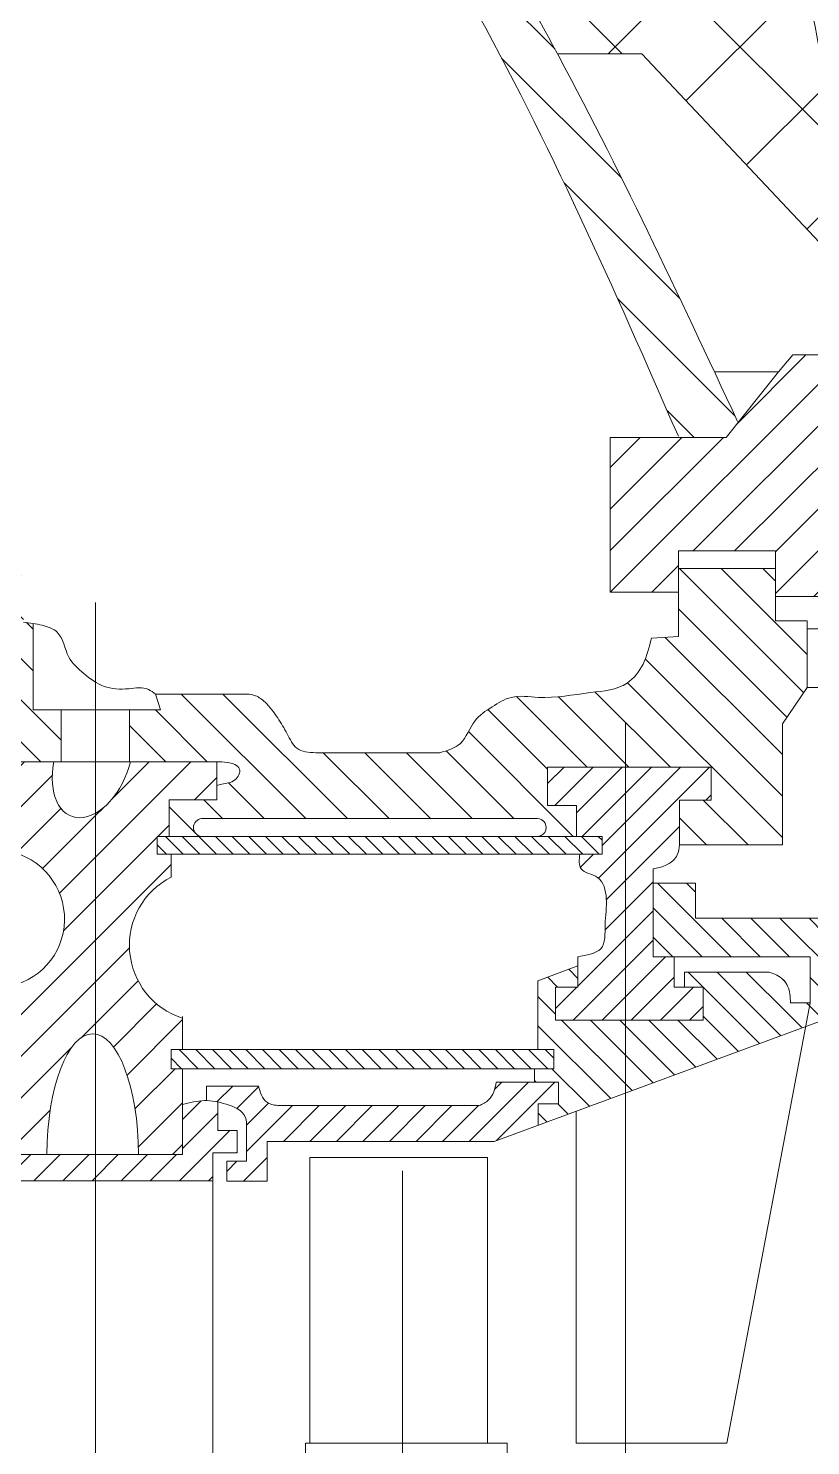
# Model space of a CAD drawing. Extents: x 0 to 420, y 0 to 297.
# Drawn here: x 196.75 to 206.75, y 206.93 to 225.08 of the extents above; entities that cross this region are included whole.
import ezdxf

# ---------------------------------------------------------------- set-up
doc = ezdxf.new("R2010")
doc.units = 0
doc.layers.get('0').update_dxf_attribs({"linetype": 'CONTINUOUS'})
pattern_1 = [(45, (-22278.84894499822, -14110.31309145952), (-0.2661162916776361, 0.266116291677636), [])]
pattern_2 = [(45, (-22278.84894499822, -14110.31309145952), (-0.1862814041743453, 0.1862814041743452), [])]
pattern_3 = [(135, (-22278.84894499822, -14110.31309145952), (-0.2661162916776361, -0.266116291677636), [])]
pattern_4 = [(135, (-22278.84894499822, -14110.31309145952), (-0.1862814041743454, -0.1862814041743451), [])]
pattern_5 = [(135, (-22278.84894499822, -14110.31309145952), (-0.1064465166710545, -0.1064465166710544), [])]

msp = doc.modelspace()

# ---------------------------------------------------------------- hatches: boundary and pattern name
at = {"lineweight": 0, "ltscale": 0.0007}
h = msp.add_hatch(dxfattribs=at)
h.set_pattern_fill('ANSI31', color=256, scale=0.17780091442155, angle=90, style=0)
h.set_pattern_definition([(135, (-22278.84894499822, -14110.31309145952), (-0.3991744375164543, -0.3991744375164539), [])])
edge = h.paths.add_edge_path()
edge.add_spline(control_points=[(205.5221335191965, 220.6778547719574), (204.8624074268671, 222.0901395928672), (203.6409993962477, 224.6587108267442), (201.4221865059074, 228.3592019372255), (198.9500422940407, 231.6609850664737), (195.6359060579598, 233.9923133584897), (192.486817290446, 235.138536203318), (190.5187138928867, 235.4445000766517), (189.7255463377278, 235.5678069200243)], knot_values=[0, 0, 0, 0, 0.0394116144397009, 0.07194053550463, 0.1092122998421962, 0.1428096829397149, 0.172874101123178, 0.1931697804338542, 0.1931697804338542, 0.1931697804338542, 0.1931697804338542], degree=3, periodic=0)
edge.add_line((189.7255463377407, 235.5678069200243), (186.8270464430812, 235.5678069200226))
edge.add_line((186.8270464430777, 235.5678069200223), (186.8270464430777, 234.8954384562427))
edge.add_line((186.8270464430777, 234.8954384562421), (190.0912147840007, 234.8954384562421))
edge.add_spline(control_points=[(190.0912147840142, 234.8954384562402), (190.3376907381801, 234.8518402524795), (191.4987393101251, 234.6464667409553), (194.1211283741214, 233.9472438982253), (197.3703948797969, 231.9575139427694), (200.2697622034728, 228.8886310484301), (202.8530067696299, 224.8968396577272), (204.2367127349538, 221.7363162475138), (205.0613791243729, 219.8526953810185)], knot_values=[0, 0, 0, 0, 0.0063362016953734, 0.0298472845141704, 0.068279229320375, 0.1008335283613333, 0.1360633846671188, 0.1880326541992186, 0.1880326541992186, 0.1880326541992186, 0.1880326541992186], degree=3, periodic=0)
edge.add_line((205.0677000830921, 219.8383548352867), (205.6722837651899, 219.8383548352818))
edge.add_line((205.6722837651889, 219.8383548352826), (205.8246473564619, 220.0290900983449))
edge.add_spline(control_points=[(205.8187040331227, 220.0418444204321), (205.7199177897989, 220.2538863692899), (205.6211315464838, 220.4659283181458), (205.5221335191965, 220.6778547719574)], knot_values=[0.1931697804338542, 0.1931697804338542, 0.1931697804338542, 0.1931697804338542, 0.1990838592113571, 0.1990838592113571, 0.1990838592113571, 0.1990838592113571], degree=3, periodic=0)
h = msp.add_hatch(dxfattribs=at)
h.set_pattern_fill('ANSI37', color=256, scale=0.3556018288431, style=0)
h.set_pattern_definition([(45, (-22278.84894499822, -14110.31309145952), (-0.7983488750329087, 0.7983488750329079), []), (135, (-22278.84894499822, -14110.31309145952), (-0.7983488750329087, -0.7983488750329079), [])])
edge = h.paths.add_edge_path()
edge.add_spline(control_points=[(207.0988679994607, 222.0870156284949), (207.0430023879331, 223.3894856511184), (206.9222628383364, 225.6169016822982), (205.4384542408886, 228.7018090105884), (204.3872910139259, 231.3401664099877), (202.6861967817271, 233.3750992455254), (201.6673822020032, 234.394501432968), (201.1513683807689, 234.9108128684205)], knot_values=[0, 0, 0, 0, 0.0325371009338241, 0.0558074828819014, 0.0858720184390901, 0.1038919056041721, 0.1223853360082364, 0.1223853360082364, 0.1223853360082364, 0.1223853360082364], degree=3, periodic=0)
edge.add_line((201.1513683807689, 234.9108128684162), (201.1513683807689, 235.5678069200243))
edge.add_line((201.1513683807689, 235.5678069200243), (189.7255463377268, 235.567806920026))
edge.add_spline(control_points=[(189.7255463377278, 235.5678069200243), (190.5187138928867, 235.4445000766517), (192.486817290446, 235.138536203318), (195.6359060579598, 233.9923133584897), (198.9500422940407, 231.6609850664737), (201.4221865059074, 228.3592019372255), (202.8626101799012, 225.9568925653344), (203.4933253900219, 224.7888621127372), (203.5138738315514, 224.7506771774634)], knot_values=[0, 0, 0, 0, 0.0202956793106762, 0.0503600974941394, 0.083957480591658, 0.1212292449292243, 0.1537581659941533, 0.1548566460277282, 0.1548566460277282, 0.1548566460277282, 0.1548566460277282], degree=3, periodic=0)
edge.add_line((203.5138738315601, 224.7506771774634), (204.5952412412743, 224.750677177465))
edge.add_line((204.5952412412757, 224.7506771774634), (207.0988679994564, 222.0870156285156))
h = msp.add_hatch(dxfattribs=at)
h.set_pattern_fill('ANSI31', color=256, scale=0.1185339429477, style=0)
h.set_pattern_definition(pattern_1)
h.paths.add_polyline_path([(206.3022520803467, 218.3850141835606), (206.3022520803467, 218.1616921331636), (206.3022520803467, 217.8031807952242), (208.2937651361785, 217.8031807952242), (208.2937651361785, 220.4271121996727), (207.8060473140322, 220.4271121996727), (207.8060473140322, 220.8940579208089), (206.5257891847281, 220.8940579208089), (206.3428950783469, 220.6778547719667), (205.6722837651932, 219.8383548352847), (204.1888100305078, 219.8383548352847), (204.1888100305078, 217.8571624486799), (205.0626369490428, 217.8571624486799), (205.062636949043, 218.3850141835606)])
h = msp.add_hatch(dxfattribs=at)
h.set_pattern_fill('ANSI31', color=256, scale=0.1185339429477, angle=90, style=0)
h.set_pattern_definition(pattern_3)
edge = h.paths.add_edge_path()
edge.add_spline(control_points=[(196.8072745910837, 217.4557615735956), (196.7657967059698, 217.462382461821), (196.7246588594167, 217.4675954250928), (196.6835210128605, 217.472808388364)], knot_values=[0.0164223147131656, 0.0164223147131656, 0.0164223147131656, 0.0164223147131656, 0.0174883821772564, 0.0174883821772564, 0.0174883821772564, 0.0174883821772564], degree=3, periodic=0)
edge.add_line((196.6835210128605, 217.472808388364), (196.5945502250602, 219.0161495858247))
edge.add_line((196.5945502250602, 219.0161495858247), (195.4971862021405, 219.0161495858247))
edge.add_line((195.4971862021405, 219.0161495858247), (195.4971862021405, 217.412292760838))
edge.add_line((195.4971862021405, 217.4122927608381), (195.2533269833787, 217.4122927608381))
edge.add_line((195.2533269833787, 217.4122927608381), (195.2533269833787, 214.6715244477627))
edge.add_line((195.2533269833787, 214.6715244477626), (196.4929421146827, 214.6715244477626))
edge.add_line((196.4929421146826, 214.6715244477626), (196.4929421146826, 215.1790741780629))
edge.add_line((196.4929421146826, 215.1790741780629), (196.0661894049136, 215.1790741780629))
edge.add_line((196.0661894049136, 215.1790741780629), (196.0661894049136, 215.6866239083612))
edge.add_line((196.0661894049136, 215.6866239083612), (197.1635534278367, 215.6866239083612))
edge.add_line((197.1635534278367, 215.6866239083612), (197.1635534278367, 216.3502124705132))
edge.add_line((197.1635534278367, 216.3502124705132), (196.8072745910837, 216.3502124705132))
edge.add_line((196.8072745910837, 216.3502124705132), (196.8072745910837, 217.4557615735956))
h = msp.add_hatch(dxfattribs=at)
h.set_pattern_fill('ANSI31', color=256, scale=0.1185339429477, angle=90, style=0)
h.set_pattern_definition(pattern_3)
edge = h.paths.add_edge_path()
edge.add_spline(control_points=[(200.4232552806958, 215.8007123596797), (200.3324249081984, 215.8072001259783), (200.162214292832, 215.8193578069838), (200.0575219519072, 216.0563302391489), (199.9339637349397, 216.2538545102452), (199.8091193323316, 216.4307290305016), (199.6331442195779, 216.560282327352), (199.5050226115294, 216.5550510833315), (199.4274987527769, 216.5518857607226)], knot_values=[0, 0, 0, 0, 0.002120489518856, 0.0039736688950425, 0.0059715794152482, 0.0081658062032614, 0.0094017152582867, 0.0112953259493999, 0.0112953259493999, 0.0112953259493999, 0.0112953259493999], degree=3, periodic=0)
edge.add_line((199.4274987527769, 216.5518857607226), (198.3707777278609, 216.5518857607192))
edge.add_line((198.3707777278631, 216.5518857607207), (198.4358652313427, 216.3502124705138))
edge.add_line((198.435865231342, 216.3502124705135), (198.0373803463701, 216.3502124705152))
edge.add_line((198.0373803463706, 216.3502124705155), (198.0373803463706, 215.6866239083604))
edge.add_line((198.0373803463706, 215.6866239083605), (199.155066483657, 215.686623908364))
edge.add_spline(control_points=[(199.1550664836659, 215.6866239083605), (199.1979017564359, 215.6866375277524), (199.2976931165559, 215.686669256214), (199.4970464117527, 215.6225502786227), (199.3926962748509, 215.4159513484926), (199.2546455395764, 215.4100844820963), (199.1762550451898, 215.3891047741167), (199.1550664836701, 215.3834340631935)], knot_values=[0, 0, 0, 0, 0.0011409661297411, 0.0026580561903629, 0.0039227622722183, 0.0054257873612136, 0.0059825332255191, 0.0059825332255191, 0.0059825332255191, 0.0059825332255191], degree=3, periodic=0)
edge.add_line((199.1550664836659, 215.3834340631892), (199.1550664836625, 215.1993761826432))
edge.add_line((199.1550664836614, 215.1993761826449), (198.5454196675144, 215.1993761826449))
edge.add_line((198.5454196675147, 215.1993761826449), (198.545419667518, 214.7309864935831))
edge.add_line((198.5454196675192, 214.7309864935831), (198.9601110448362, 214.7309864935831))
edge.add_arc((198.9718658014578, 214.8446025077575), 0.1142224714326978, 89.9999999949303, 264.09317240401435, ccw=False)
edge.add_arc((198.9718658014404, 214.8446025077575), 0.1142224714326978, 89.99999998648069, 94.67795278924358)
edge.add_line((198.9625503877775, 214.9584444861677), (203.2558948903862, 214.9584444861677))
edge.add_arc((203.256620696311, 214.8445000837156), 0.1139467140559118, -85.00275690853982, 90.36495916471421, ccw=False)
edge.add_line((203.2665463448708, 214.7309864935831), (203.7598704647312, 214.7309864935831))
edge.add_line((203.7598704647308, 214.7309864935831), (203.7598704647341, 215.1281089942528))
edge.add_line((203.7598704647349, 215.1281089942541), (203.3885368699305, 215.1281089942541))
edge.add_line((203.3885368699329, 215.1281089942541), (203.3885368699329, 215.6171229112842))
edge.add_line((203.3885368699329, 215.6171229112832), (205.4815087977926, 215.6171229112832))
edge.add_line((205.4815087977929, 215.6171229112832), (205.4815087977929, 215.1955592724727))
edge.add_line((205.4815087977929, 215.1955592724722), (205.0764173122463, 215.1955592724742))
edge.add_line((205.0764173122439, 215.1955592724745), (205.0764173122439, 214.6222323076497))
edge.add_line((205.0764173122439, 214.622232307649), (206.3929648004335, 214.622232307649))
edge.add_line((206.3929648004355, 214.622232307649), (206.3929648004355, 216.1735871065308))
edge.add_line((206.3929648004355, 216.1735871065309), (206.7086832911156, 216.6390433265102))
edge.add_line((206.7086832911114, 216.6390433265102), (206.7086832911083, 217.4917267504515))
edge.add_line((206.7086832911114, 217.491726750453), (206.3022520803457, 217.4917267504548))
edge.add_line((206.3022520803441, 217.491726750453), (206.3022520803474, 218.1616921331614))
edge.add_line((206.3022520803485, 218.1616921331612), (205.0626369490412, 218.1616921331644))
edge.add_line((205.0626369490422, 218.1616921331655), (205.0626369490422, 217.8571624486803))
edge.add_line((205.0626369490422, 217.85716244868), (205.0626369490454, 217.2887067046366))
edge.add_line((205.0626369490422, 217.2887067046362), (204.7171708506534, 217.2684050842897))
edge.add_spline(control_points=[(204.7171708506562, 217.2684050842899), (204.6896532618244, 217.155673543676), (204.6370396837706, 216.9401310501121), (204.3876830732833, 216.6148417888456), (203.8637277448358, 216.57455855948), (203.3853662138212, 216.4771175968507), (202.9373177212336, 216.554200704908), (202.6733096775824, 216.3863577697835), (202.4178928590112, 216.2207669415772), (202.319554820652, 215.8925152898686), (202.1067664410581, 215.829747142522), (202.0083365103882, 215.8007123596797)], knot_values=[0, 0, 0, 0, 0.002934733197414, 0.0056112043522078, 0.0096860548749756, 0.0153668869483141, 0.0182813830426056, 0.0205810600281211, 0.0230167499580526, 0.0258681520976538, 0.028322394154786, 0.028322394154786, 0.028322394154786, 0.028322394154786], degree=3, periodic=0)
edge.add_line((202.0083365103882, 215.8007123596797), (200.423255280689, 215.8007123596815))
h = msp.add_hatch(dxfattribs=at)
h.set_pattern_fill('ANSI31', color=256, scale=0.1185339429477, style=0)
h.set_pattern_definition(pattern_1)
edge = h.paths.add_edge_path()
edge.add_ellipse((197.5688129663092, 215.7160369739916), major_axis=(-0.2711394360876292, -0.7278476506421728), ratio=0.6061678507868549, start_angle=293.8231415403214, end_angle=383.40167314270457, ccw=False)
edge.add_line((197.0725145528832, 215.6866239083612), (196.0661894049136, 215.6866239083612))
edge.add_line((196.0661894049136, 215.6866239083612), (196.0661894049136, 215.1790741780629))
edge.add_line((196.0661894049136, 215.1790741780629), (196.4929421146826, 215.1790741780629))
edge.add_line((196.4929421146826, 215.1790741780629), (196.4929421146826, 214.6715244477627))
edge.add_line((196.4929421146826, 214.6715244477627), (196.4863809959977, 214.5413463974924))
edge.add_arc((196.326544120885, 213.6748210444166), 0.8811435831738856, -82.39213965861433, 79.54885352082869, ccw=False)
edge.add_line((196.443200810568, 212.8014338273587), (196.4575944108369, 212.6720184903197))
edge.add_line((196.4575944108369, 212.6720184903197), (196.4575944108369, 211.3778685780795))
edge.add_line((196.4575944108369, 211.3778685780795), (196.4575944108369, 210.6588962765343))
edge.add_line((196.4575944108369, 210.6588962765343), (196.9824903637289, 210.6588962765343))
edge.add_ellipse((197.5688129663092, 210.6460289008416), major_axis=(0, -1.55804385578237), ratio=0.3763325381992217, start_angle=178.6852920791057, end_angle=268.7427945070639, ccw=False)
edge.add_line((197.6045037833881, 212.2011836563617), (197.6045037833881, 215.0281686117389))
h = msp.add_hatch(dxfattribs=at)
h.set_pattern_fill('ANSI31', color=256, scale=0.1185339429477, style=0)
h.set_pattern_definition(pattern_1)
edge = h.paths.add_edge_path()
edge.add_line((198.5734099585842, 214.2106191464658), (198.5734099585842, 214.5035281167612))
edge.add_line((198.5734099585842, 214.5035281167609), (198.3933570344351, 214.5035281167625))
edge.add_line((198.3933570344387, 214.5035281167628), (198.3933570344387, 214.7309864935837))
edge.add_line((198.3933570344387, 214.7309864935831), (198.5454196675211, 214.7309864935812))
edge.add_line((198.5454196675192, 214.7309864935831), (198.5454196675192, 215.1993761826466))
edge.add_line((198.5454196675192, 215.1993761826449), (199.155066483666, 215.1993761826399))
edge.add_line((199.1550664836659, 215.1993761826403), (199.1550664836692, 215.686623908362))
edge.add_line((199.1550664836701, 215.6866239083624), (198.0519219581597, 215.6866239083624))
edge.add_ellipse((197.5688129663092, 215.7160369739937), major_axis=(-0.2711394360876292, -0.7278476506421728), ratio=0.6061678507868546, start_angle=383.40167314254836, end_angle=466.9474498379098, ccw=False)
edge.add_line((197.6045037833847, 215.0281686117407), (197.604503783388, 213.2865778172951))
edge.add_line((197.6045037833888, 213.286577817295), (198.0421940202442, 213.2488822685084))
edge.add_arc((199.0192580870619, 213.3367775074763), 0.9810095635078909, 117.0314095156254, 185.1404071077545, ccw=False)
h = msp.add_hatch(dxfattribs=at)
h.set_pattern_fill('ANSI31', color=256, scale=0.08297376006339, style=0)
h.set_pattern_definition(pattern_2)
edge = h.paths.add_edge_path()
edge.add_line((204.3841085825353, 215.6171229112832), (203.3885368699337, 215.6171229112832))
edge.add_line((203.3885368699337, 215.6171229112832), (203.3885368699337, 215.1281089942531))
edge.add_line((203.3885368699337, 215.1281089942531), (203.7598704647345, 215.1281089942531))
edge.add_line((203.7598704647345, 215.1281089942531), (203.7598704647345, 214.7309864935834))
edge.add_line((203.7598704647345, 214.7309864935834), (204.0852911835368, 214.7309864935834))
edge.add_line((204.0852911835369, 214.7309864935834), (204.0852911835369, 214.5035281167609))
edge.add_line((204.0852911835369, 214.5035281167609), (203.8016528298939, 214.5035281167609))
edge.add_spline(control_points=[(203.8016528298939, 214.5035281167609), (203.7931938694034, 214.4323251305733), (203.7738945980507, 214.2698742297688), (204.0863908777368, 214.2400670467511), (204.1617908270444, 213.9094092286947), (204.1115915896268, 213.6280557195172), (204.13981405512, 213.2348387978742), (203.8764183391686, 213.2160356315623), (203.7767490897672, 213.188914895597)], knot_values=[0, 0, 0, 0, 0.0015720201962993, 0.0035865925103007, 0.0060281450484552, 0.0088725811403581, 0.0115205127510601, 0.014134782678364, 0.014134782678364, 0.014134782678364, 0.014134782678364], degree=3, periodic=0)
edge.add_line((203.7767490897687, 213.1889148955997), (203.7767490897687, 212.8010763958945))
edge.add_line((203.7767490897687, 212.8010763958945), (203.489809260812, 212.8010763958945))
edge.add_line((203.489809260812, 212.8010763958945), (203.489809260812, 212.3795123570462))
edge.add_line((203.489809260812, 212.3795123570462), (204.3841085825353, 212.3795123570462))
edge.add_line((204.3841085825353, 212.3795123570462), (204.3841085825353, 215.617122911283))
edge = h.paths.add_edge_path()
edge.add_line((205.0764173122463, 215.1955592724727), (205.4815087977931, 215.1955592724727))
edge.add_line((205.4815087977931, 215.1955592724727), (205.4815087977931, 215.6171229112832))
edge.add_line((205.4815087977931, 215.6171229112832), (204.3841085825353, 215.6171229112832))
edge.add_line((204.3841085825353, 215.6171229112832), (204.3841085825353, 212.3795123570464))
edge.add_line((204.3841085825353, 212.3795123570462), (205.3802364069114, 212.3795123570462))
edge.add_line((205.3802364069114, 212.3795123570462), (205.3802364069114, 212.8010763958945))
edge.add_line((205.3802364069114, 212.8010763958945), (205.008902171436, 212.8010763958945))
edge.add_line((205.008902171436, 212.8010763958945), (205.008902171436, 213.1889148955968))
edge.add_line((205.008902171436, 213.1889148955968), (204.7388416081913, 213.1889148955968))
edge.add_line((204.738841608191, 213.1889148955968), (204.738841608191, 214.3149013015237))
edge.add_spline(control_points=[(204.7388416081887, 214.3149013015227), (204.7906345830384, 214.3257318096703), (204.8822639542678, 214.3448925675644), (204.9906087944294, 214.4089346822382), (205.0621616001284, 214.5028875172476), (205.0711014969963, 214.5777298056659), (205.0764173122439, 214.6222323076513)], knot_values=[0, 0, 0, 0, 0.0013324850204027, 0.0023573614945018, 0.003115193954133, 0.0042267851847366, 0.0042267851847366, 0.0042267851847366, 0.0042267851847366], degree=3, periodic=0)
edge.add_line((205.0764173122463, 214.6222323076564), (205.0764173122463, 215.1955592724727))
h = msp.add_hatch(dxfattribs=at)
h.set_pattern_fill('ANSI31', color=256, scale=0.04741357717908, angle=90, style=0)
h.set_pattern_definition(pattern_5)
h.paths.add_polyline_path([(198.3933570344393, 214.7309864935834), (198.3933570344393, 214.5035281167609), (204.0852911835369, 214.5035281167609), (204.0852911835369, 214.7309864935834), (203.2665463448662, 214.7309864935834, -0.0436368385015445), (203.2466950477476, 214.7309864935834)])
h = msp.add_hatch(dxfattribs=at)
h.set_pattern_fill('ANSI31', color=256, scale=0.08297376006339, angle=90, style=0)
h.set_pattern_definition(pattern_4)
h.paths.add_polyline_path([(206.7474197702029, 213.1889148955968), (206.7474197702029, 212.5987255612392), (206.4942378319953, 212.5987255612392), (206.4373656337374, 212.2037252836809), (207.2844205326965, 212.516366938012), (207.2844205326965, 212.8549214077454), (208.3902382995219, 212.8549214077454), (208.3902382995219, 213.2058272697874), (207.4154423697867, 213.2058272697874), (207.4154423697867, 213.5643206406432), (207.196400497882, 213.5643206406432), (207.196400497882, 213.3441717265089), (206.9322203954973, 213.3441717265089), (206.9322203954973, 213.6830592901676), (205.279876980188, 213.6830592901676), (205.2798769801882, 214.1322190976079), (204.738841608191, 214.1322190976094), (204.738841608191, 213.1889148955968)])
h = msp.add_hatch(dxfattribs=at)
h.set_pattern_fill('ANSI31', color=256, scale=0.1185339429477, style=0)
h.set_pattern_definition(pattern_1)
edge = h.paths.add_edge_path()
edge.add_arc((199.0192580870619, 213.3367775074763), 0.9810095635078903, 185.1404071077545, 252.07576680141722, ccw=False)
edge.add_line((198.0421940202461, 213.2488822685082), (197.6045037833908, 213.2865778172948))
edge.add_line((197.6045037833888, 213.286577817295), (197.6045037833888, 212.2011836563612))
edge.add_ellipse((197.5688129663092, 210.6460289008437), major_axis=(0, -1.55804385578237), ratio=0.3763325381992218, start_angle=91.25720549293612, end_angle=178.6852920791708, ccw=False)
edge.add_line((198.1551355688962, 210.6588962765327), (198.7173434997723, 210.6588962765362))
edge.add_line((198.7173434997723, 210.658896276537), (198.7173434997691, 211.7577843005862))
edge.add_line((198.717343499768, 211.7577843005857), (198.5722462861608, 211.7577843005857))
edge.add_line((198.5722462861582, 211.7577843005857), (198.5722462861615, 212.0014894298663))
edge.add_line((198.5722462861624, 212.001489429867), (198.7173434997663, 212.001489429867))
edge.add_line((198.717343499768, 212.001489429867), (198.717343499768, 212.403381907707))
h = msp.add_hatch(dxfattribs=at)
h.set_pattern_fill('ANSI31', color=256, scale=0.08297376006339, angle=90, style=0)
h.set_pattern_definition(pattern_4)
h.paths.add_polyline_path([(203.5291234538012, 211.5842053698027), (203.5291234538012, 211.3080063513635), (203.2689205142427, 211.3080063513635), (203.2689205142427, 211.0342757886925), (204.3841085825353, 211.4458833987654), (204.3841085825353, 212.3795123570462), (203.489809260812, 212.3795123570462), (203.489809260812, 212.8010763958945), (203.7767490897687, 212.8010763958945), (203.7767490897687, 213.0748006245209), (203.2649433514164, 212.8816301459646), (203.2649433514164, 212.0014894298655), (203.4673097405359, 212.0014894298655), (203.4673097405359, 211.7577843005852), (203.2201324246142, 211.7577843005852), (203.2201324246142, 211.5842053698027)])
edge = h.paths.add_edge_path()
edge.add_line((206.4373656337374, 212.2037252836809), (206.4942378319937, 212.5987255612259))
edge.add_spline(control_points=[(206.4942378319932, 212.59872556124), (206.4941555649972, 212.6372138798182), (206.4939307383701, 212.7423982102858), (206.4214805454233, 212.9209500608467), (206.2886611738887, 212.9702484801535), (206.2212115767679, 212.9952836725544)], knot_values=[0, 0, 0, 0, 0.6137178517909825, 1.677223212694124, 2.774565352423437, 2.774565352423437, 2.774565352423437, 2.774565352423437], degree=3, periodic=0)
edge.add_line((206.2212115767672, 212.9952836725546), (205.1393798051366, 212.9952836725546))
edge.add_line((205.1393798051365, 212.9952836725546), (205.1393798051365, 212.8010763958945))
edge.add_line((205.1393798051365, 212.8010763958945), (205.3802364069111, 212.8010763958945))
edge.add_line((205.3802364069114, 212.8010763958945), (205.3802364069114, 212.3795123570462))
edge.add_line((205.3802364069114, 212.3795123570462), (204.3841085825353, 212.3795123570462))
edge.add_line((204.3841085825353, 212.3795123570462), (204.3841085825353, 211.4458833987654))
edge.add_line((204.3841085825353, 211.4458833987654), (206.4373656337374, 212.2037252836809))
h = msp.add_hatch(dxfattribs=at)
h.set_pattern_fill('ANSI31', color=256, scale=0.04741357717908, angle=90, style=0)
h.set_pattern_definition(pattern_5)
h.paths.add_polyline_path([(203.4673097405359, 211.7577843005852), (203.4673097405359, 212.0014894298655), (198.5722462861653, 212.0014894298655), (198.5722462861617, 211.7577843005852)])
at = {"lineweight": 0}
h = msp.add_hatch(dxfattribs=at)
h.set_pattern_fill('ANSI31', color=256, scale=0.0756, style=0)
h.set_pattern_definition([(45, (-55.34396008155169, 175.7799266592022), (-0.169726840688207, 0.1697268406882069), [])])
edge = h.paths.add_edge_path()
edge.add_line((203.2689205142427, 211.0342757886925), (203.2689205142427, 211.3080063513635))
edge.add_line((203.2689205142427, 211.3080063513635), (203.5291234538015, 211.3080063513635))
edge.add_line((203.5291234538012, 211.3080063513635), (203.5291234538012, 211.5842053698027))
edge.add_line((203.5291234538012, 211.5842053698027), (203.2201324246142, 211.5842053698027))
edge.add_line((203.2201324246142, 211.5842053698027), (202.7322521437061, 211.5842053698027))
edge.add_spline(control_points=[(202.7322521437061, 211.5842053698031), (202.7242811256678, 211.5420850726822), (202.7087162390706, 211.4598374043162), (202.637310399122, 211.3423519396067), (202.5553580320562, 211.3046068041765), (202.51125530362, 211.2842942309431)], knot_values=[0, 0, 0, 0, 0.6795059101655668, 1.326860933373896, 2.081164642063543, 2.081164642063543, 2.081164642063543, 2.081164642063543], degree=3, periodic=0)
edge.add_line((202.5112553036164, 211.2842942309415), (199.9576847725245, 211.2842942309415))
edge.add_spline(control_points=[(199.9576847725109, 211.2842942309431), (199.9021941492249, 211.2898438391245), (199.8041580294924, 211.2996484154647), (199.7178529425495, 211.4166660934405), (199.7000292417327, 211.4959130712367), (199.6911336337062, 211.5354643439475)], knot_values=[0, 0, 0, 0, 0.8433072722918272, 1.489883656406075, 2.134107479651094, 2.134107479651094, 2.134107479651094, 2.134107479651094], degree=3, periodic=0)
edge.add_line((199.6911336337067, 211.5354643439467), (199.0243641010768, 211.5354643439467))
edge.add_line((199.0243641010768, 211.5354643439467), (199.0243641010768, 211.3488319727759))
edge.add_spline(control_points=[(199.0243641010768, 211.3488319727759), (199.0729230587028, 211.3480606865337), (199.1212758377354, 211.3416599413637), (199.1707283699617, 211.3309592054449)], knot_values=[1.651993952777269, 1.651993952777269, 1.651993952777269, 1.651993952777269, 2.446030947101434, 2.446030947101434, 2.446030947101434, 2.446030947101434], degree=3, periodic=0)
edge.add_spline(control_points=[(199.1707283699617, 211.3309592054449), (199.204685729684, 211.3236113766777), (199.337820753769, 211.2874068724813), (199.5176022393003, 211.2140878616594), (199.5343467727738, 211.0835612602791), (199.538200861651, 211.053517955497)], knot_values=[2.446030947101434, 2.446030947101434, 2.446030947101434, 2.446030947101434, 2.991268948777602, 4.551567443412332, 5.018078045794061, 5.018078045794061, 5.018078045794061, 5.018078045794061], degree=3, periodic=0)
edge.add_line((199.5382008616478, 211.0535179555162), (199.5382008616478, 210.5721898066389))
edge.add_line((199.5382008616478, 210.5721898066389), (199.2836692098207, 210.5721898066389))
edge.add_line((199.2836692098207, 210.5721898066389), (199.2836692098207, 210.317903135935))
edge.add_line((199.2836692098207, 210.317903135935), (199.8018228197207, 210.317903135935))
edge.add_line((199.8018228197206, 210.317903135935), (199.8018228197207, 210.8265379227282))
edge.add_line((199.801822819721, 210.8265379227286), (202.7060864368505, 210.8265379227224))
edge.add_line((202.7060864368506, 210.8265379227222), (203.2689205142427, 211.0342757886925))
at = {"lineweight": 0, "ltscale": 0.0007}
h = msp.add_hatch(dxfattribs=at)
h.set_pattern_fill('ANSI31', color=256, scale=0.08297376006339, style=0)
h.set_pattern_definition(pattern_2)
edge = h.paths.add_edge_path()
edge.add_line((199.1056771735432, 210.3232870844588), (199.1056771735429, 210.6806222686418))
edge.add_line((199.1056771735427, 210.680622268642), (199.4146682027299, 210.680622268642))
edge.add_line((199.4146682027299, 210.680622268642), (199.4146682027299, 210.9668191703701))
edge.add_line((199.4146682027299, 210.9668191703696), (199.1707283699617, 210.9668191703696))
edge.add_line((199.1707283699617, 210.9668191703696), (199.1707283699617, 211.3309592054447))
edge.add_spline(control_points=[(199.1707283699617, 211.3309592054449), (199.11210559279, 211.3436442354949), (198.9637830736117, 211.3609054324332), (198.8112059987673, 211.3224065460387), (198.717343499768, 211.298722767271)], knot_values=[0, 0, 0, 0, 0.9412794793044218, 2.446030947101434, 2.446030947101434, 2.446030947101434, 2.446030947101434], degree=3, periodic=0)
edge.add_line((198.7173434997692, 211.2987227672712), (198.7173434997692, 210.6588962765343))
edge.add_line((198.7173434997692, 210.6588962765343), (196.4575944108369, 210.6588962765343))
edge.add_line((196.4575944108369, 210.6588962765343), (196.4575944108369, 211.3778685780795))
edge.add_line((196.4575944108369, 211.3778685780795), (196.0645586635412, 211.3778685780795))
edge.add_line((196.0645586635409, 211.3778685780795), (196.0645586635409, 210.6319803762957))
edge.add_line((196.0645586635409, 210.6319803762957), (195.7393051429367, 210.6319803762957))
edge.add_line((195.7393051429367, 210.6319803762957), (195.7393051429367, 210.3232870844588))
edge.add_line((195.7393051429367, 210.3232870844588), (196.3247616030999, 210.3232870844588))
edge.add_line((196.3247616030997, 210.3232870844588), (199.1056771735429, 210.3232870844588))

# ---------------------------------------------------------------- linework, layer by layer
for p, q in [((203.5138738315457, 224.7506771774638), (204.5952412412735, 224.7506771774638)), ((204.5952412412735, 224.7506771774638), (207.3996161032665, 221.7670433493374)), ((206.3428950783469, 220.6778547719669), (206.5257891847281, 220.8940579208089)), ((206.5257891847281, 220.8940579208089), (207.8060473140322, 220.8940579208089)), ((205.5221335191939, 220.6778547719669), (206.3428950783469, 220.6778547719669)), ((206.3428950783469, 220.6778547719669), (205.6722837651932, 219.8383548352847)), ((204.1888100305078, 219.8383548352847), (204.1888100305078, 217.8571624486799)), ((205.6722837651932, 219.8383548352847), (204.1888100305078, 219.8383548352847)), ((205.062636949043, 218.3850141835606), (206.3022520803467, 218.3850141835606)), ((205.062636949043, 217.8571624486799), (205.062636949043, 218.3850141835606)), ((206.3022520803467, 218.3850141835606), (206.3022520803467, 218.1616921331636)), ((206.3022520803467, 218.1616921331636), (205.062636949043, 218.1616921331636)), ((206.3022520803467, 218.1616921331636), (206.3022520803467, 217.4917267504501)), ((197.6045037833881, 206.1817665246613), (197.6045037833881, 217.726780367816)), ((204.1888100305078, 217.8571624486799), (205.062636949043, 217.8571624486799)), ((205.062636949043, 217.8571624486799), (205.062636949043, 217.288706704635)), ((209.5678799858137, 217.8031807952244), (206.3022520803467, 217.8031807952244)), ((196.8072745910837, 216.3502124705134), (196.8072745910837, 217.4557615735987)), ((206.3022520803467, 217.4917267504501), (206.7086832911127, 217.4917267504501)), ((206.7086832911127, 217.4917267504501), (206.7086832911158, 216.6390433265035)), ((206.9322203954973, 217.3902167275422), (206.7086832911127, 217.3902167275422)), ((205.062636949043, 217.288706704635), (204.7171708506545, 217.2684050842919)), ((206.3929648004359, 216.1735871065328), (206.7086832911127, 216.6390433265035)), ((206.9322203954973, 216.6390433265035), (206.7086832911127, 216.6390433265035)), ((198.3707777278572, 216.5518857607217), (198.4358652313469, 216.3502124705134)), ((199.4274987527769, 216.5518857607217), (198.3707777278572, 216.5518857607217)), ((198.4358652313469, 216.3502124705134), (196.8072745910837, 216.3502124705134)), ((197.1635534278367, 216.3502124705134), (197.1635534278367, 215.6866239083597)), ((198.0373803463717, 216.3502124705134), (198.0373803463717, 215.6866239083597)), ((204.3841085825353, 216.1843790174918), (204.3841085825353, 206.1402169047848)), ((206.3929648004359, 214.6222323076512), (206.3929648004359, 216.1735871065328)), ((202.0083365103853, 215.8007123596813), (200.4232552806926, 215.8007123596813)), ((196.0661894049136, 215.6866239083615), (199.1550664836684, 215.6866239083615)), ((199.1550664836684, 215.6866239083615), (199.1550664836684, 215.1993761826435)), ((203.3885368699337, 215.6171229112832), (205.4815087977931, 215.6171229112832)), ((203.3885368699337, 215.1281089942531), (203.3885368699337, 215.6171229112832)), ((205.4815087977931, 215.6171229112832), (205.4815087977931, 215.1955592724728)), ((198.5454196675183, 215.1993761826435), (198.5454196675183, 214.7324304615078)), ((199.1550664836684, 215.1993761826435), (198.5454196675183, 215.1993761826435)), ((205.0764173122463, 215.1955592724728), (205.0764173122463, 214.6222323076512)), ((205.4815087977931, 215.1955592724728), (205.0764173122463, 215.1955592724728)), ((203.7598704647345, 215.1281089942531), (203.3885368699337, 215.1281089942531)), ((203.7598704647345, 215.1281089942531), (203.7598704647345, 214.7309864935835)), ((198.9625503878116, 214.9584444861665), (203.2558948906058, 214.9584444861665)), ((198.3933570344393, 214.7309864935835), (204.0852911835369, 214.7309864935835)), ((198.3933570344393, 214.503528116761), (198.3933570344393, 214.7309864935835)), ((204.0852911835369, 214.7309864935835), (204.0852911835369, 214.503528116761)), ((204.0852911835369, 214.503528116761), (198.3933570344393, 214.503528116761)), ((198.5734099585848, 214.503528116761), (198.5734099585882, 214.2106191464653)), ((205.0764173122463, 214.6222323076512), (206.3929648004359, 214.6222323076512)), ((204.738841608191, 214.3149013015243), (204.738841608191, 213.188914895597)), ((205.279876980188, 214.1322190976079), (204.7388416081945, 214.1322190976095)), ((205.279876980188, 213.6830592901676), (205.279876980188, 214.1322190976079)), ((205.279876980188, 213.6830592901676), (206.9322203954973, 213.6830592901676)), ((203.7767490897687, 213.188914895597), (203.7767490897687, 212.8010763958947)), ((204.738841608191, 213.188914895597), (206.7474197702029, 213.188914895597)), ((205.008902171436, 212.8010763958947), (205.008902171436, 213.188914895597)), ((206.7474197702029, 213.188914895597), (206.7474197702029, 212.5987255612392)), ((203.2649433514164, 212.8816301459647), (203.7767490897654, 213.0748006245195)), ((203.2649433514164, 212.8816301459647), (203.2649433514164, 212.0014894298655)), ((205.1393798051365, 212.9952836725546), (206.2212115767648, 212.9952836725546)), ((205.1393798051365, 212.8010763958962), (205.1393798051365, 212.9952836725546)), ((203.489809260812, 212.8010763958947), (203.489809260812, 212.3795123570464)), ((203.7767490897687, 212.8010763958947), (203.489809260812, 212.8010763958947)), ((205.3802364069114, 212.8010763958947), (205.008902171436, 212.8010763958947)), ((205.3802364069114, 212.3795123570464), (205.3802364069114, 212.8010763958947)), ((202.7060864368506, 210.8265379227224), (207.2844205326967, 212.516366938012)), ((206.7474197702029, 212.5987255612376), (205.6827383558303, 206.9625355045701)), ((206.7474197702029, 212.5987255612392), (206.4942378319918, 212.5987255612392)), ((198.7173434997692, 212.0014894298655), (198.7173434997692, 212.4275679385331)), ((203.489809260812, 212.3795123570464), (205.3802364069114, 212.3795123570464)), ((198.5722462861617, 212.0014894298655), (203.4673097405359, 212.0014894298655)), ((198.5722462861617, 211.7577843005853), (198.5722462861653, 212.0014894298655)), ((203.4673097405359, 212.0014894298655), (203.4673097405359, 211.7577843005853)), ((203.4673097405359, 211.7577843005853), (198.5722462861617, 211.7577843005853)), ((198.7173434997692, 210.6588962765343), (198.7173434997692, 211.7577843005836)), ((203.2201324246142, 211.5842053698028), (203.2201324246142, 211.7577843005853)), ((202.7322521437078, 211.5842053698028), (203.2201324246142, 211.5842053698028)), ((203.2201324246142, 211.5842053698028), (203.5291234538012, 211.5842053698028)), ((203.5291234538012, 211.5842053698028), (203.5291234538012, 211.3080063513637)), ((199.0243641010768, 211.535464343947), (199.0243641010768, 211.3488319727734)), ((199.0243641010768, 211.535464343947), (199.6911336337059, 211.535464343947)), ((199.1707283699617, 210.9668191703701), (199.1707283699617, 211.33095920571)), ((199.9576847725128, 211.2842942309417), (202.51125530362, 211.2842942309417)), ((203.2689205142427, 211.3080063513637), (203.2689205142427, 211.0342757886928)), ((203.5291234538012, 211.3080063513637), (203.2689205142427, 211.3080063513637)), ((203.7553048207073, 208.8320051957155), (203.7553048207073, 211.2137966136129)), ((199.5382008616478, 211.0535179554986), (199.5382008616478, 210.5721898066389)), ((199.4146682027299, 210.9668191703701), (199.1707283699617, 210.9668191703701)), ((199.4146682027299, 210.6806222686401), (199.4146682027299, 210.9668191703701)), ((199.801822819721, 210.8265379227286), (202.7060864368504, 210.8265379227224)), ((199.801822819721, 210.317903135935), (199.801822819721, 210.8265379227286)), ((196.4575944108369, 210.6588962765343), (198.7173434997692, 210.6588962765343)), ((199.1056771735427, 206.7913384676611), (199.1056771735427, 210.6806222686401)), ((199.1056771735427, 210.680622268642), (199.4146682027299, 210.680622268642)), ((199.2836692098207, 210.5721898066389), (199.2836692098207, 210.317903135935)), ((199.5382008616478, 210.5721898066389), (199.2836692098207, 210.5721898066389)), ((200.3471993491897, 208.4406460850457), (200.3471993491897, 210.6205569749142)), ((200.3471993491897, 210.6205569749142), (202.6192694584104, 210.6205569749126)), ((202.6192694584104, 208.8320051957155), (202.6192694584104, 210.6205569749126)), ((196.3247616030997, 210.323287084459), (199.1056771735427, 210.323287084459)), ((199.2836692098207, 210.317903135935), (199.801822819721, 210.317903135935)), ((201.5335929703059, 210.4488485102987), (201.5335929703059, 195.6382120629816)), ((202.6192694584104, 208.8320051957155), (202.6192694584104, 206.9625355045701)), ((203.7553048207073, 208.8320051957155), (203.7553048207073, 206.962535504572)), ((200.3471993491897, 208.4406460850457), (200.3471993491897, 206.9625355045734)), ((200.2922496961069, 206.9625355045734), (202.8717477842962, 206.962535504572)), ((200.2922496961069, 206.962535504577), (200.2922496961038, 206.7771800509282)), ((202.8717477842962, 206.7771800509301), (202.8717477842962, 206.962535504572))]:
    msp.add_line(p, q, dxfattribs=at)
at = {"lineweight": 0}
msp.add_line((203.7553048207073, 206.962535504572), (205.6827383558303, 206.9625355045701), dxfattribs=at)
at = {"lineweight": 0, "ltscale": 0.0007}
for centre, radius, start, end in [((198.9718658014678, 214.8446025077559), 0.1142224714323401, 94.67795278412414, 264.0931724156022), ((203.2566206963068, 214.8445000837156), 0.113946714055621, 265.0027569187285, 90.3649590512123), ((196.326544120885, 213.6748210444167), 0.8811435831738874, 277.6078603413779, 79.54885352081733), ((199.0192580870624, 213.3367775074766), 0.9810095635080898, 117.0314095156332, 252.0757670733643)]:
    msp.add_arc(centre, radius, start, end, dxfattribs=at)
for centre, major_axis, ratio, start_param, end_param in [((197.5688129663092, 215.7160369739926), (-0.271139436087629, -0.7278476506421724), 0.606167850786855, 4.973903956644306, 8.036639125844843), ((197.5688129663092, 210.6460289008418), (0, -1.558043855782373), 0.3763325381992217, 1.579055094299713, 4.704130212879872)]:
    msp.add_ellipse(centre, major_axis=major_axis, ratio=ratio, start_param=start_param, end_param=end_param, dxfattribs=at)
for points, knots in [([(189.7255463377275, 235.5678069200215), (190.5187138928866, 235.4445000766513), (192.4868172904402, 235.1385362033182), (195.6359060579595, 233.9923133584881), (198.9500422940439, 231.6609850664729), (201.4221865059035, 228.3592019372258), (203.7611528427385, 224.4583213470374), (205.0616030327492, 221.6669408529683), (205.8187040331227, 220.0418444204281)], [0, 0, 0, 0, 2.405726893497811, 5.969380923214146, 9.951811214488268, 14.36978040203246, 18.22556167569415, 23.59819480957134, 23.59819480957134, 23.59819480957134, 23.59819480957134]), ([(190.0912147840145, 234.8954384562388), (190.3376907381822, 234.8518402524793), (191.4987393101265, 234.6464667409531), (194.1211283741246, 233.9472438982257), (197.3703948797951, 231.9575139427631), (200.269762203482, 228.8886310484344), (202.8530067696228, 224.8968396577246), (204.2367127349517, 221.7363162475108), (205.0613791243725, 219.8526953810202)], [0, 0, 0, 0, 0.7510549702631351, 3.537916319747596, 8.093406272774647, 11.95219569799811, 16.1281294753999, 22.28825190515138, 22.28825190515138, 22.28825190515138, 22.28825190515138]), ([(201.1513683807689, 234.9108128684219), (201.6673822020032, 234.3945014329678), (202.6861967817274, 233.3750992455247), (204.3872910139302, 231.340166409988), (205.4384542408884, 228.7018090105877), (206.9222628383404, 225.6169016822986), (207.0430023879374, 223.3894856511182), (207.0988679994607, 222.0870156284926)], [0, 0, 0, 0, 0.0184934304040644, 0.0365133175691464, 0.0665778531263351, 0.0898482350744123, 0.1223853360082364, 0.1223853360082364, 0.1223853360082364, 0.1223853360082364]), ([(198.3707777278547, 216.5518857607231), (198.3422850977352, 216.5749957801704), (198.246549116425, 216.6526460490503), (198.0046648305114, 216.6096368400062), (197.707130096249, 216.6199529233707), (197.4570750828953, 216.8085896700503), (197.2193458208329, 217.0208094012617), (197.1857847677109, 217.3498287760132), (196.9095628370485, 217.444164503814), (196.761938067185, 217.462871426215), (196.6835210128605, 217.4728083883625)], [0, 0, 0, 0, 0.1070537595959334, 0.359703428039547, 0.6778980525379517, 0.9826789528902796, 1.269889975739756, 1.619500509076426, 1.832089308974638, 2.072966895246364, 2.072966895246364, 2.072966895246364, 2.072966895246364]), ([(204.7171708506565, 217.2684050842901), (204.6896532618329, 217.155673543678), (204.637039683772, 216.9401310501135), (204.3876830732804, 216.61484178884), (203.8637277448369, 216.5745585594843), (203.3853662138189, 216.4771175968488), (202.9373177212294, 216.5542007049098), (202.6733096775805, 216.3863577697767), (202.4178928590123, 216.2207669415781), (202.3195548206489, 215.8925152898717), (202.1067664410595, 215.8297471425203), (202.0083365103884, 215.8007123596807)], [0, 0, 0, 0, 0.3478654973869395, 0.6651181765527421, 1.148126275940266, 1.821497700813505, 2.166964414577431, 2.439554195176697, 2.72826612636706, 3.066254064905214, 3.357165052878958, 3.357165052878958, 3.357165052878958, 3.357165052878958]), ([(199.4274987527769, 216.5518857607231), (199.5050226115313, 216.5550510833323), (199.6331442195816, 216.5602823273543), (199.8091193323348, 216.4307290304992), (199.9339637349256, 216.2538545102349), (200.0575219519126, 216.0563302391547), (200.1622142928262, 215.8193578069766), (200.3324249082018, 215.8072001259776), (200.4232552806958, 215.8007123596807)], [0, 0, 0, 0, 0.2244571416289724, 0.3709543150449138, 0.6310446679470026, 0.8678648795642915, 1.08752953801316, 1.338879521666203, 1.338879521666203, 1.338879521666203, 1.338879521666203]), ([(199.155066483666, 215.686623908359), (199.1979017564341, 215.6866375277488), (199.2976931165624, 215.6866692562131), (199.497046411744, 215.6225502786264), (199.3926962748565, 215.4159513484847), (199.2546455395801, 215.4100844821061), (199.1762550451863, 215.3891047741228), (199.1550664836702, 215.3834340631951)], [0, 0, 0, 0, 0.1352432141271739, 0.3150698808189853, 0.4649804793701107, 0.6431399695207566, 0.7091332520345999, 0.7091332520345999, 0.7091332520345999, 0.7091332520345999]), ([(203.7767490897673, 213.1889148955968), (203.876418339171, 213.2160356315609), (204.139814055122, 213.2348387978729), (204.1115915896315, 213.6280557195194), (204.1617908270401, 213.9094092286874), (204.0863908777422, 214.2400670467503), (203.7738945980442, 214.2698742297649), (203.7931938694015, 214.432325130573), (203.8016528298939, 214.5035281167611)], [0, 0, 0, 0, 0.3098797224141309, 0.6237494968855715, 0.9609117223210505, 1.25031857158218, 1.48911377131809, 1.675451523577039, 1.675451523577039, 1.675451523577039, 1.675451523577039]), ([(205.0764173122439, 214.6222323076513), (205.0711014969944, 214.5777298056681), (205.0621616001269, 214.5028875172516), (204.9906087944298, 214.4089346822324), (204.8822639542717, 214.3448925675652), (204.7906345830381, 214.3257318096701), (204.7388416081883, 214.3149013015218)], [0, 0, 0, 0, 0.1317612915088713, 0.2215901610419597, 0.3430728105534468, 0.5010175139404917, 0.5010175139404917, 0.5010175139404917, 0.5010175139404917]), ([(206.2212115767679, 212.995283672554), (206.2886611738887, 212.9702484801533), (206.4214805454239, 212.9209500608464), (206.4939307383693, 212.7423982102855), (206.4941555649973, 212.6372138798182), (206.4942378319932, 212.5987255612411)], [0, 0, 0, 0, 0.2073976644082181, 0.4084001776207872, 0.5243928516064303, 0.5243928516064303, 0.5243928516064303, 0.5243928516064303]), ([(202.5112553036196, 211.284294230942), (202.5553580320562, 211.3046068041758), (202.637310399122, 211.3423519396065), (202.7087162390701, 211.459837404317), (202.7242811256678, 211.5420850726827), (202.7322521437061, 211.5842053698037)], [0, 0, 0, 0, 0.1425634009431453, 0.264913500329717, 0.3933401173513932, 0.3933401173513932, 0.3933401173513932, 0.3933401173513932]), ([(199.6911336337062, 211.5354643439475), (199.7000292417325, 211.4959130712363), (199.7178529425498, 211.41666609344), (199.8041580294922, 211.2996484154636), (199.9021941492247, 211.2898438391236), (199.9576847725109, 211.284294230942)], [0, 0, 0, 0, 0.1217583025943816, 0.2439612391915934, 0.4033463136550273, 0.4033463136550273, 0.4033463136550273, 0.4033463136550273]), ([(198.7173434997678, 211.2987227672706), (198.8112059987671, 211.3224065460382), (198.9977936078973, 211.3694871128517), (199.2720270040449, 211.3142390717681), (199.5176022393001, 211.2140878616588), (199.5343467727737, 211.083561260279), (199.538200861651, 211.0535179554972)], [0, 0, 0, 0, 0.2843980274139159, 0.5653498313189496, 0.8602462468050571, 0.9484167506542449, 0.9484167506542449, 0.9484167506542449, 0.9484167506542449])]:
    msp.add_open_spline(points, degree=3, knots=knots, dxfattribs=at)

doc.saveas('drawing.dxf')
